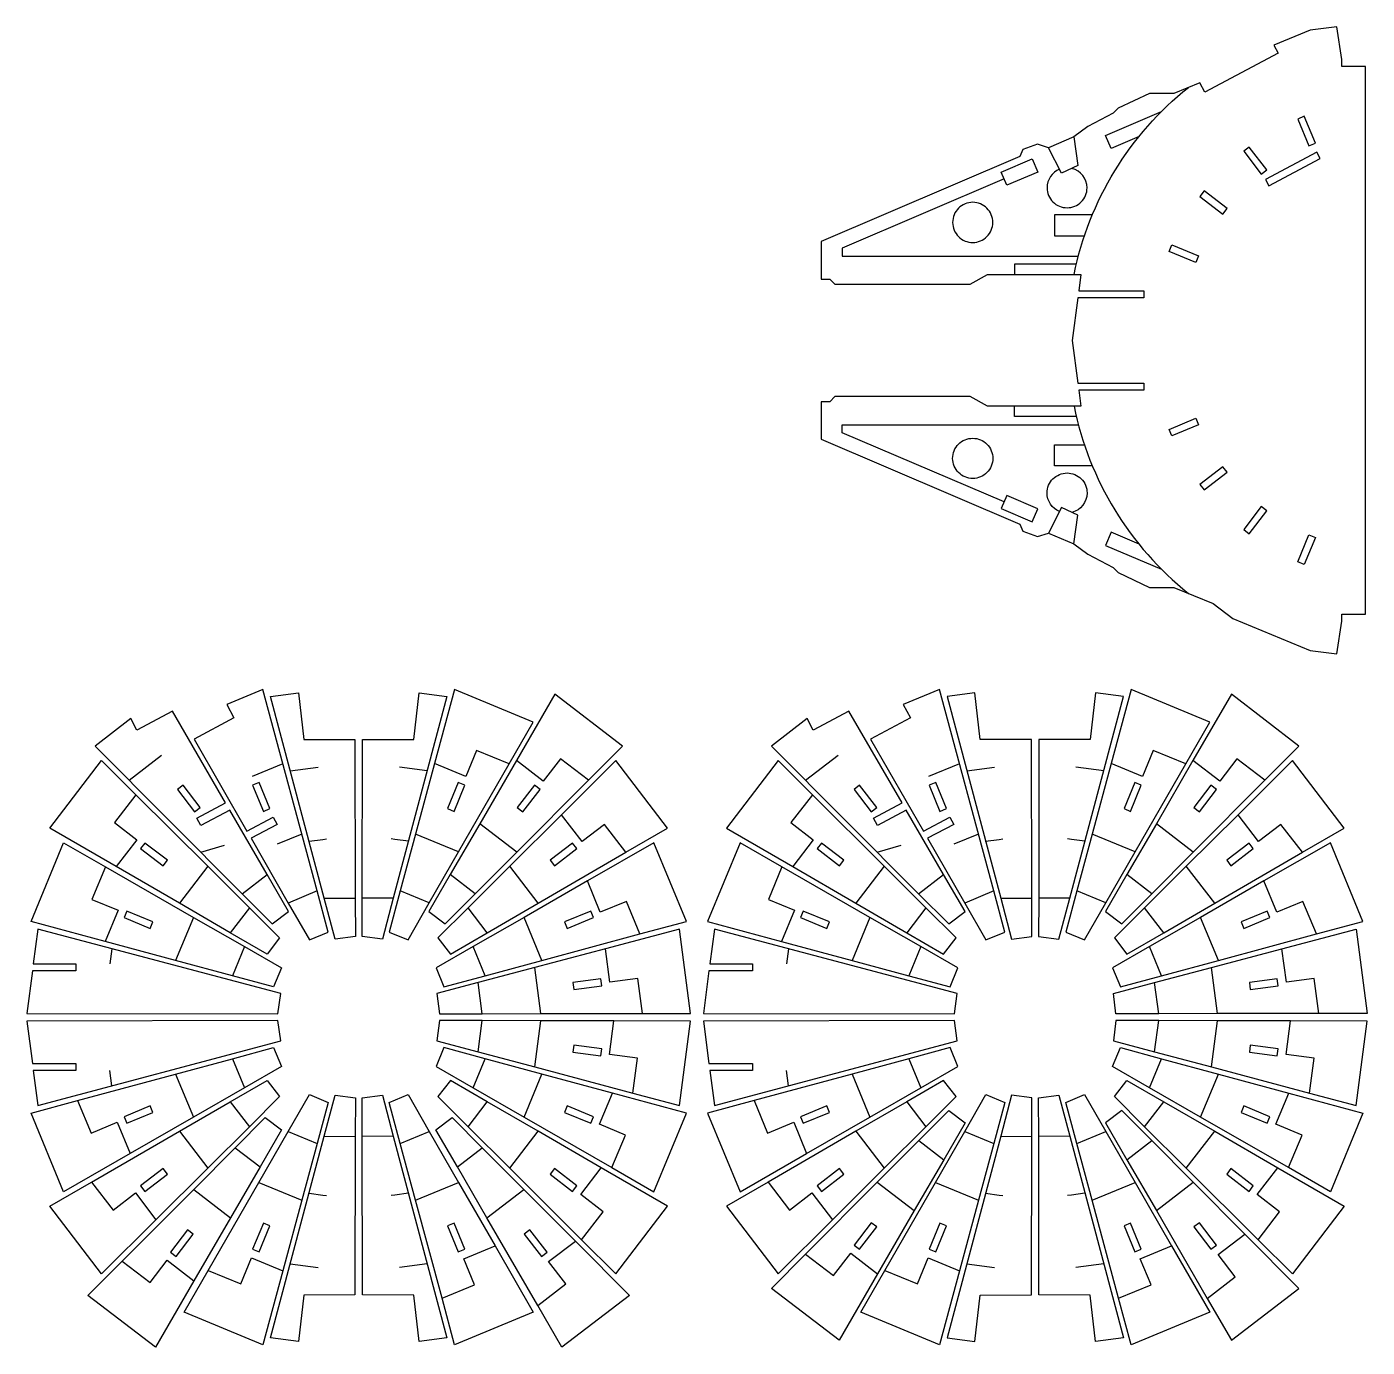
# Model space of a CAD drawing. Extents: x -686 to 269, y -233 to 145.
# Drawn here: x -686.4 to -306, y -233.4 to 141.4 of the extents above; entities that cross this region are included whole.
import ezdxf

# ---------------------------------------------------------------- set-up
doc = ezdxf.new("R2010")
doc.units = 0
doc.header["$MEASUREMENT"] = 0
doc.layers.add('CUT', color=18, linetype='CONTINUOUS')
doc.layers.add('ENGRAVE', color=1, linetype='CONTINUOUS')

msp = doc.modelspace()

# ---------------------------------------------------------------- linework, layer by layer
at = {"layer": 'CUT'}
for points in [[(-461, 24.34), (-404.62, 0.23), (-403.77, -1.76), (-399.6, -3.28), (-396.4, -2.29), (-389.27, -5.38), (-385.29, -8.28), (-378.07, -12.1), (-376.69, -13.51), (-367.8, -17.72), (-360.91, -17.72), (-349.69, -22.29), (-344.17, -26.52), (-322.2, -35.62), (-314.65, -36.61), (-313.18, -27.33), (-313.18, -25.33), (-306.49, -25.33), (-306.49, 130.1), (-313.18, 130.1), (-313.18, 132.1), (-314.65, 141.39), (-322.2, 140.4), (-332.47, 136.14), (-331.28, 133.91), (-352.05, 122.87), (-353.46, 125.53), (-360.91, 122.49), (-367.8, 122.49), (-376.69, 118.28), (-378.07, 116.88), (-385.29, 113.05), (-389.27, 110.16), (-396.4, 107.07), (-399.6, 108.05), (-403.77, 106.54), (-404.62, 104.55), (-461, 80.44), (-461, 69.81), (-458.54, 69.81), (-457.06, 68.33), (-418.68, 68.33), (-413.76, 71.09), (-387.27, 71.09), (-387.87, 66.49), (-369.35, 66.49), (-369.35, 64.49), (-388.14, 64.49), (-389.73, 52.39), (-388.13, 40.27), (-369.35, 40.27), (-369.35, 38.28), (-387.87, 38.28), (-387.27, 33.69), (-413.76, 33.69), (-418.68, 36.44), (-457.06, 36.44), (-458.54, 34.97), (-461, 34.97)], [(-325.72, 115.21), (-322.57, 107.61), (-320.72, 108.38), (-323.87, 115.98)], [(-341.05, 106.05), (-336.05, 99.53), (-334.46, 100.75), (-339.47, 107.27)], [(-333.93, 96.26), (-319.36, 104.01), (-320.3, 105.77), (-334.87, 98.03)], [(-353.5, 93.24), (-346.98, 88.24), (-345.76, 89.82), (-352.28, 94.83)], [(-354.61, 74.5), (-362.2, 77.64), (-361.44, 79.49), (-353.84, 76.35)], [(-354.61, 30.28), (-353.84, 28.43), (-361.44, 25.28), (-362.2, 27.13)], [(-353.5, 11.53), (-352.28, 9.95), (-345.76, 14.95), (-346.98, 16.54)], [(-341.05, -1.28), (-339.47, -2.5), (-334.46, 4.03), (-336.05, 5.25)], [(-325.72, -10.43), (-322.57, -2.84), (-320.72, -3.6), (-323.87, -11.2)], [(-638.92, -60.79), (-623.92, -86.89), (-616.42, -82.89), (-615.3, -84.98), (-622.74, -88.94), (-612.18, -107.3), (-606.17, -117.76), (-600.81, -115.54), (-603.95, -103.89), (-619.38, -46.72), (-629.65, -50.97), (-627.63, -54.76)], [(-598.89, -117.56), (-601.99, -105.92), (-617.21, -48.67), (-609.3, -47.63), (-607.77, -60.85), (-593.24, -60.87), (-593.15, -105.9), (-593.13, -116.8)], [(-591.22, -116.8), (-591.2, -105.9), (-591.12, -60.87), (-576.59, -60.85), (-575.06, -47.63), (-567.15, -48.67), (-582.37, -105.92), (-585.46, -117.56)], [(-583.55, -115.54), (-578.18, -117.76), (-572.15, -107.27), (-563.84, -92.8), (-549.49, -67.84), (-542.66, -55.96), (-564.97, -46.72), (-570.65, -67.73), (-576.05, -87.74), (-580.4, -103.85)], [(-572.26, -109.71), (-567.65, -113.25), (-559.11, -104.68), (-547.33, -92.86), (-527.02, -72.46), (-517.35, -62.75), (-536.51, -48.05), (-547.43, -66.88), (-557.82, -84.81), (-566.19, -99.25)], [(-446.94, -60.79), (-431.94, -86.89), (-424.44, -82.89), (-423.32, -84.98), (-430.76, -88.94), (-420.2, -107.3), (-414.19, -117.76), (-408.83, -115.54), (-411.97, -103.89), (-427.4, -46.72), (-437.67, -50.97), (-435.65, -54.76)], [(-406.91, -117.56), (-401.15, -116.8), (-401.17, -105.9), (-401.26, -60.87), (-415.79, -60.85), (-417.32, -47.63), (-425.23, -48.67), (-410.01, -105.92)], [(-399.24, -116.8), (-393.48, -117.56), (-390.39, -105.92), (-375.17, -48.67), (-383.08, -47.63), (-384.61, -60.85), (-399.14, -60.87), (-399.22, -105.9)], [(-391.57, -115.54), (-386.2, -117.76), (-380.17, -107.27), (-371.86, -92.8), (-357.51, -67.84), (-350.68, -55.96), (-372.99, -46.72), (-378.67, -67.73), (-384.07, -87.74), (-388.42, -103.85)], [(-380.28, -109.71), (-375.67, -113.25), (-367.13, -104.68), (-355.35, -92.86), (-335.04, -72.46), (-325.37, -62.75), (-344.53, -48.05), (-355.44, -66.88), (-365.84, -84.81), (-374.21, -99.25)], [(-667.01, -62.75), (-625.27, -104.65), (-616.7, -113.25), (-612.1, -109.71), (-618.19, -99.21), (-628.77, -80.96), (-636.98, -85.31), (-638.09, -83.21), (-629.96, -78.91), (-645.06, -52.86), (-655.16, -58.2), (-656.87, -54.97)], [(-475.03, -62.75), (-433.29, -104.65), (-424.72, -113.25), (-420.11, -109.71), (-426.2, -99.21), (-436.79, -80.96), (-445, -85.31), (-446.11, -83.21), (-437.98, -78.91), (-453.08, -52.86), (-463.18, -58.2), (-464.89, -54.97)], [(-679.84, -86.04), (-665.14, -66.88), (-655.43, -76.55), (-635.04, -96.87), (-623.21, -108.65), (-614.64, -117.19), (-618.18, -121.8), (-628.65, -115.73), (-643.08, -107.35), (-661.01, -96.96)], [(-569.72, -117.19), (-566.18, -121.8), (-555.71, -115.73), (-541.28, -107.35), (-516.37, -92.91), (-504.52, -86.04), (-519.22, -66.88), (-534.64, -82.24), (-549.32, -96.87), (-561.14, -108.65)], [(-487.86, -86.04), (-469.03, -96.96), (-451.1, -107.35), (-436.67, -115.73), (-426.2, -121.8), (-422.66, -117.19), (-431.23, -108.65), (-443.06, -96.87), (-463.45, -76.55), (-473.16, -66.88)], [(-377.74, -117.19), (-374.2, -121.8), (-363.73, -115.73), (-349.29, -107.35), (-324.39, -92.91), (-312.54, -86.04), (-327.24, -66.88), (-342.66, -82.24), (-357.34, -96.87), (-369.16, -108.65)], [(-638.75, -81.4), (-637.16, -80.18), (-642.03, -73.83), (-643.62, -75.05)], [(-617.37, -80.52), (-620.43, -73.13), (-622.28, -73.9), (-619.22, -81.29)], [(-566.99, -80.52), (-565.14, -81.29), (-562.08, -73.9), (-563.92, -73.13)], [(-547.2, -80.18), (-545.61, -81.4), (-540.74, -75.05), (-542.33, -73.83)], [(-451.63, -75.05), (-446.76, -81.4), (-445.18, -80.18), (-450.05, -73.83)], [(-425.39, -80.52), (-428.45, -73.13), (-430.3, -73.9), (-427.24, -81.29)], [(-371.94, -73.13), (-375.01, -80.52), (-373.16, -81.29), (-370.1, -73.9)], [(-355.22, -80.18), (-353.63, -81.4), (-348.76, -75.05), (-350.35, -73.83)], [(-685.17, -112.51), (-675.93, -90.2), (-664.05, -97.02), (-639.09, -111.37), (-624.63, -119.69), (-614.13, -125.72), (-616.36, -131.09), (-628.04, -127.93), (-644.15, -123.58), (-664.16, -118.18)], [(-647.71, -96.73), (-646.49, -95.15), (-652.84, -90.28), (-654.06, -91.86)], [(-568, -131.09), (-556.32, -127.93), (-540.21, -123.58), (-512.41, -116.08), (-499.19, -112.51), (-508.43, -90.2), (-527.3, -101.04), (-545.27, -111.37), (-559.73, -119.69), (-570.23, -125.72)], [(-537.86, -95.15), (-536.65, -96.73), (-530.3, -91.86), (-531.52, -90.28)], [(-493.19, -112.51), (-472.18, -118.18), (-452.17, -123.58), (-436.06, -127.93), (-424.38, -131.09), (-422.15, -125.72), (-432.64, -119.69), (-447.11, -111.37), (-472.07, -97.02), (-483.95, -90.2)], [(-462.08, -91.86), (-455.73, -96.73), (-454.51, -95.15), (-460.86, -90.28)], [(-376.02, -131.09), (-364.34, -127.93), (-348.23, -123.58), (-320.43, -116.08), (-307.21, -112.51), (-316.45, -90.2), (-335.32, -101.04), (-353.28, -111.37), (-367.75, -119.69), (-378.24, -125.72)], [(-345.88, -95.15), (-344.67, -96.73), (-338.32, -91.86), (-339.54, -90.28)], [(-651.37, -114.52), (-650.61, -112.67), (-658, -109.61), (-658.76, -111.46)], [(-532.99, -114.52), (-525.6, -111.46), (-526.36, -109.61), (-533.75, -112.67)], [(-466.78, -111.46), (-459.39, -114.52), (-458.63, -112.67), (-466.02, -109.61)], [(-334.38, -109.61), (-341.77, -112.67), (-341.01, -114.52), (-333.62, -111.46)], [(-686.37, -138.62), (-615.09, -138.76), (-614.33, -133), (-683.22, -114.68), (-684.52, -124.56), (-672.42, -124.59), (-672.42, -126.59), (-684.78, -126.55)], [(-569.27, -138.76), (-557.16, -138.74), (-540.48, -138.7), (-511.69, -138.65), (-497.99, -138.62), (-501.14, -114.68), (-522.18, -120.27), (-542.2, -125.6), (-558.33, -129.89), (-570.03, -133)], [(-494.39, -138.62), (-423.11, -138.76), (-422.35, -133), (-491.24, -114.68), (-492.54, -124.56), (-480.44, -124.59), (-480.44, -126.59), (-492.8, -126.55)], [(-377.29, -138.76), (-378.04, -133), (-366.35, -129.89), (-350.22, -125.6), (-330.19, -120.27), (-309.16, -114.68), (-306.01, -138.62), (-319.71, -138.65), (-348.5, -138.7), (-365.18, -138.74)], [(-531.16, -131.82), (-523.23, -130.78), (-523.49, -128.79), (-531.42, -129.84)], [(-331.51, -128.79), (-339.44, -129.84), (-339.18, -131.82), (-331.25, -130.78)], [(-683.22, -164.75), (-614.33, -146.43), (-615.09, -140.67), (-686.37, -140.8), (-684.78, -152.88), (-672.42, -152.84), (-672.42, -154.84), (-684.52, -154.86)], [(-570.03, -146.43), (-558.33, -149.54), (-542.2, -153.83), (-514.38, -161.23), (-501.14, -164.75), (-497.99, -140.8), (-519.75, -140.76), (-540.48, -140.72), (-557.16, -140.69), (-569.27, -140.67)], [(-491.24, -164.75), (-422.35, -146.43), (-423.11, -140.67), (-494.39, -140.8), (-492.8, -152.88), (-480.44, -152.84), (-480.44, -154.84), (-492.54, -154.86)], [(-378.04, -146.43), (-366.35, -149.54), (-350.22, -153.83), (-322.4, -161.23), (-309.16, -164.75), (-306.01, -140.8), (-327.77, -140.76), (-348.5, -140.72), (-365.18, -140.69), (-377.29, -140.67)], [(-675.93, -189.23), (-685.17, -166.92), (-671.95, -163.35), (-644.15, -155.84), (-628.04, -151.49), (-616.36, -148.34), (-614.13, -153.71), (-624.63, -159.74), (-639.09, -168.06), (-657.06, -178.38)], [(-570.23, -153.71), (-559.73, -159.74), (-545.27, -168.06), (-520.31, -182.4), (-508.43, -189.23), (-499.19, -166.92), (-520.2, -161.25), (-540.21, -155.84), (-556.32, -151.49), (-568, -148.34)], [(-531.42, -149.59), (-523.49, -150.63), (-523.23, -148.65), (-531.16, -147.61)], [(-483.95, -189.23), (-465.08, -178.38), (-447.11, -168.06), (-432.64, -159.74), (-422.15, -153.71), (-424.38, -148.34), (-436.06, -151.49), (-452.17, -155.84), (-479.96, -163.35), (-493.19, -166.92)], [(-378.24, -153.71), (-376.02, -148.34), (-364.34, -151.49), (-348.23, -155.84), (-328.22, -161.25), (-307.21, -166.92), (-316.45, -189.23), (-328.33, -182.4), (-353.28, -168.06), (-367.75, -159.74)], [(-331.25, -148.65), (-339.18, -147.61), (-339.44, -149.59), (-331.51, -150.63)], [(-679.84, -193.39), (-667.99, -186.51), (-643.08, -172.07), (-628.65, -163.7), (-618.18, -157.63), (-614.64, -162.24), (-623.21, -170.78), (-635.04, -182.56), (-649.72, -197.18), (-665.14, -212.54)], [(-569.72, -162.24), (-561.14, -170.78), (-549.32, -182.56), (-528.93, -202.88), (-519.22, -212.54), (-504.52, -193.39), (-523.35, -182.47), (-541.28, -172.07), (-555.71, -163.7), (-566.18, -157.63)], [(-487.86, -193.39), (-473.16, -212.54), (-457.74, -197.18), (-443.06, -182.56), (-431.23, -170.78), (-422.66, -162.24), (-426.2, -157.63), (-436.67, -163.7), (-451.1, -172.07), (-476.01, -186.51)], [(-377.74, -162.24), (-374.2, -157.63), (-363.73, -163.7), (-349.29, -172.07), (-331.37, -182.47), (-312.54, -193.39), (-327.24, -212.54), (-336.95, -202.88), (-357.34, -182.56), (-369.16, -170.78)], [(-641.7, -223.46), (-634.87, -211.59), (-620.52, -186.63), (-612.21, -172.16), (-606.17, -161.67), (-600.81, -163.89), (-603.96, -175.57), (-608.31, -191.68), (-613.71, -211.69), (-619.38, -232.7)], [(-617.21, -230.75), (-601.99, -173.51), (-598.89, -161.87), (-593.13, -162.63), (-593.15, -173.53), (-593.24, -218.55), (-607.77, -218.58), (-609.3, -231.79)], [(-591.12, -218.55), (-591.2, -173.53), (-591.22, -162.63), (-585.46, -161.87), (-582.37, -173.51), (-567.15, -230.75), (-575.06, -231.79), (-576.59, -218.58)], [(-564.97, -232.7), (-568.54, -219.48), (-576.05, -191.68), (-580.4, -175.57), (-583.55, -163.89), (-578.18, -161.67), (-572.15, -172.16), (-563.84, -186.63), (-553.51, -204.59), (-542.66, -223.46)], [(-449.72, -223.46), (-442.89, -211.59), (-428.54, -186.63), (-420.22, -172.16), (-414.19, -161.67), (-408.83, -163.89), (-411.98, -175.57), (-416.33, -191.68), (-421.73, -211.69), (-427.4, -232.7)], [(-425.23, -230.75), (-417.32, -231.79), (-415.79, -218.58), (-401.26, -218.55), (-401.17, -173.53), (-401.15, -162.63), (-406.91, -161.87), (-410.01, -173.51)], [(-399.14, -218.55), (-399.22, -173.53), (-399.24, -162.63), (-393.48, -161.87), (-390.39, -173.51), (-375.17, -230.75), (-383.08, -231.79), (-384.61, -218.58)], [(-372.99, -232.7), (-376.56, -219.48), (-384.07, -191.68), (-388.42, -175.57), (-391.57, -163.89), (-386.2, -161.67), (-380.17, -172.16), (-371.86, -186.63), (-361.53, -204.59), (-350.68, -223.46)], [(-650.61, -166.75), (-651.37, -164.91), (-658.76, -167.97), (-658, -169.81)], [(-533.75, -166.75), (-526.36, -169.81), (-525.6, -167.97), (-532.99, -164.91)], [(-475.03, -216.67), (-465.36, -206.97), (-445.04, -186.57), (-433.27, -174.75), (-424.72, -166.17), (-420.11, -169.71), (-426.19, -180.18), (-434.56, -194.62), (-444.95, -212.54), (-455.87, -231.37)], [(-466.02, -169.81), (-458.63, -166.75), (-459.39, -164.91), (-466.78, -167.97)], [(-380.28, -169.71), (-374.21, -180.18), (-365.84, -194.62), (-351.4, -219.52), (-344.53, -231.37), (-325.37, -216.67), (-340.73, -201.25), (-355.35, -186.57), (-367.13, -174.75), (-375.67, -166.17)], [(-341.77, -166.75), (-334.38, -169.81), (-333.62, -167.97), (-341.01, -164.91)], [(-669.01, -218.67), (-659.34, -208.97), (-639.02, -188.57), (-627.25, -176.75), (-618.7, -168.17), (-614.1, -171.71), (-620.17, -182.18), (-628.54, -196.62), (-638.93, -214.54), (-649.85, -233.37)], [(-570.26, -171.71), (-565.65, -168.17), (-557.11, -176.75), (-545.34, -188.57), (-530.71, -203.25), (-515.35, -218.67), (-534.51, -233.37), (-541.38, -221.52), (-555.82, -196.62), (-564.19, -182.18)], [(-647.71, -182.69), (-654.06, -187.56), (-652.84, -189.15), (-646.49, -184.28)], [(-537.86, -184.28), (-531.52, -189.15), (-530.3, -187.56), (-536.65, -182.69)], [(-455.73, -182.69), (-462.08, -187.56), (-460.86, -189.15), (-454.51, -184.28)], [(-338.32, -187.56), (-344.67, -182.69), (-345.88, -184.28), (-339.54, -189.15)], [(-640.75, -200.03), (-645.62, -206.37), (-644.03, -207.59), (-639.16, -201.25)], [(-619.22, -198.14), (-622.28, -205.53), (-620.43, -206.3), (-617.37, -198.91)], [(-566.99, -198.91), (-563.92, -206.3), (-562.08, -205.53), (-565.14, -198.14)], [(-545.2, -201.25), (-540.33, -207.59), (-538.74, -206.37), (-543.61, -200.03)], [(-450.05, -205.59), (-445.18, -199.25), (-446.76, -198.03), (-451.63, -204.37)], [(-428.45, -206.3), (-425.39, -198.91), (-427.24, -198.14), (-430.3, -205.53)], [(-371.94, -206.3), (-370.1, -205.53), (-373.16, -198.14), (-375.01, -198.91)], [(-348.76, -204.37), (-353.63, -198.03), (-355.22, -199.25), (-350.35, -205.59)]]:
    msp.add_lwpolyline(points, close=True, dxfattribs=at)
for points in [[(-417.94, 91.58, 0.414214), (-423.65, 85.87, 0.414214), (-417.94, 80.16, 0.414214), (-412.24, 85.87, 0.414214)], [(-417.94, 13.2, -0.414214), (-423.65, 18.9, -0.414214), (-417.94, 24.61, -0.414214), (-412.24, 18.9, -0.414214)]]:
    msp.add_lwpolyline(points, format="xyb", close=True, dxfattribs=at)
at = {"layer": 'ENGRAVE'}
for points in [[(-389.19, 71.09, -0.175706), (-356.75, 124.18)], [(-393.3, 100.95, 0.305654), (-396.84, 95.7, 0.414214), (-391.17, 90.03, 0.414214), (-385.5, 95.7, 0.344622), (-389.81, 101.2)], [(-389.19, 33.69, 0.175706), (-356.75, -19.41)], [(-393.3, 3.82, -0.305654), (-396.84, 9.08, -0.414214), (-391.17, 14.75, -0.414214), (-385.5, 9.08, -0.344622), (-389.81, 3.58)]]:
    msp.add_lwpolyline(points, format="xyb", dxfattribs=at)
for points in [[(-370.74, 110.26), (-378.68, 106.87), (-380.25, 110.58), (-364.36, 117.37)], [(-389.27, 110.16), (-388.09, 101.99), (-392.74, 99.86), (-396.4, 107.07)], [(-409.03, 98.25), (-455, 78.59), (-455, 76.33), (-387.96, 76.33)], [(-394.76, 88.04), (-394.76, 82.04), (-386.24, 82.04)], [(-383.98, 88.04), (-394.76, 88.04)], [(-388.55, 73.98), (-406.08, 73.98), (-406.08, 71.09)], [(-388.55, 30.8), (-406.08, 30.8), (-406.08, 33.69)], [(-409.03, 6.53), (-455, 26.18), (-455, 28.45), (-387.96, 28.45)], [(-394.76, 16.74), (-394.76, 22.73), (-386.24, 22.73)], [(-383.98, 16.74), (-394.76, 16.74)], [(-389.27, -5.38), (-388.09, 2.79), (-392.74, 4.92), (-396.4, -2.29)], [(-370.74, -5.48), (-378.68, -2.09), (-380.25, -5.8), (-364.36, -12.59)], [(-549.49, -67.84), (-558.73, -64.01), (-561.79, -71.4), (-570.65, -67.73)], [(-357.51, -67.84), (-366.75, -64.01), (-369.81, -71.4), (-378.67, -67.73)], [(-657.35, -72.45), (-648.12, -65.36)], [(-613.7, -67.76), (-622.46, -71.39)], [(-527.02, -72.46), (-534.95, -66.37), (-539.82, -72.72), (-547.43, -66.88)], [(-465.37, -72.45), (-456.14, -65.36)], [(-421.72, -67.76), (-430.48, -71.39)], [(-335.04, -72.46), (-342.97, -66.37), (-347.84, -72.72), (-355.44, -66.88)], [(-611.61, -69.75), (-603.72, -68.71)], [(-572.75, -69.75), (-580.64, -68.71)], [(-419.63, -69.75), (-411.74, -68.71)], [(-380.77, -69.75), (-388.66, -68.71)], [(-655.43, -76.55), (-661.52, -84.48), (-655.17, -89.35), (-661.01, -96.96)], [(-463.45, -76.55), (-469.54, -84.48), (-463.19, -89.35), (-469.03, -96.96)], [(-516.37, -92.91), (-522.46, -84.98), (-528.8, -89.85), (-534.64, -82.24)], [(-324.39, -92.91), (-330.48, -84.98), (-336.82, -89.85), (-342.66, -82.24)], [(-547.33, -92.86), (-557.82, -84.81)], [(-355.35, -92.86), (-365.84, -84.81)], [(-637.03, -92.85), (-630.26, -90.84)], [(-608.31, -87.74), (-615.31, -90.64)], [(-606.38, -89.76), (-606.29, -89.75), (-602.41, -89.24), (-601.36, -89.1)], [(-577.98, -89.76), (-578.07, -89.75), (-581.95, -89.24), (-583, -89.1)], [(-563.84, -92.8), (-576.05, -87.74)], [(-445.05, -92.85), (-438.28, -90.84)], [(-416.33, -87.74), (-423.33, -90.64)], [(-414.4, -89.76), (-414.31, -89.75), (-410.43, -89.24), (-409.38, -89.1)], [(-386, -89.76), (-386.09, -89.75), (-389.96, -89.24), (-391.01, -89.1)], [(-371.86, -92.8), (-384.07, -87.74)], [(-664.05, -97.02), (-667.88, -106.26), (-660.49, -109.32), (-664.16, -118.18)], [(-635.04, -96.87), (-643.08, -107.35)], [(-541.28, -107.35), (-549.32, -96.87)], [(-472.07, -97.02), (-475.9, -106.26), (-468.51, -109.32), (-472.18, -118.18)], [(-443.06, -96.87), (-451.1, -107.35)], [(-349.29, -107.35), (-357.34, -96.87)], [(-625.27, -104.65), (-618.19, -99.21)], [(-559.11, -104.68), (-566.19, -99.25)], [(-512.41, -116.08), (-516.24, -106.84), (-523.63, -109.9), (-527.3, -101.04)], [(-433.29, -104.65), (-426.2, -99.21)], [(-367.13, -104.68), (-374.21, -99.25)], [(-320.43, -116.08), (-324.26, -106.84), (-331.65, -109.9), (-335.32, -101.04)], [(-603.95, -103.89), (-612.18, -107.3)], [(-601.99, -105.92), (-593.15, -105.9)], [(-582.37, -105.92), (-591.2, -105.9)], [(-572.15, -107.27), (-580.4, -103.85)], [(-411.97, -103.89), (-420.2, -107.3)], [(-410.01, -105.92), (-401.17, -105.9)], [(-390.39, -105.92), (-399.22, -105.9)], [(-380.17, -107.27), (-388.42, -103.85)], [(-623.21, -108.65), (-628.65, -115.73)], [(-555.71, -115.73), (-561.14, -108.65)], [(-431.23, -108.65), (-436.67, -115.73)], [(-363.73, -115.73), (-369.16, -108.65)], [(-639.09, -111.37), (-644.15, -123.58)], [(-540.21, -123.58), (-545.27, -111.37)], [(-447.11, -111.37), (-452.17, -123.58)], [(-348.23, -123.58), (-353.28, -111.37)], [(-662.22, -120.26), (-662.79, -124.6)], [(-624.63, -119.69), (-628.04, -127.93)], [(-556.32, -127.93), (-559.73, -119.69)], [(-511.69, -138.65), (-512.99, -128.74), (-520.92, -129.78), (-522.18, -120.27)], [(-470.24, -120.26), (-470.81, -124.6)], [(-432.64, -119.69), (-436.06, -127.93)], [(-364.34, -127.93), (-367.75, -119.69)], [(-319.71, -138.65), (-321.01, -128.74), (-328.94, -129.78), (-330.19, -120.27)], [(-540.48, -138.7), (-542.2, -125.6)], [(-348.5, -138.7), (-350.22, -125.6)], [(-557.16, -138.74), (-558.33, -129.89)], [(-365.18, -138.74), (-366.35, -129.89)], [(-558.33, -149.54), (-557.16, -140.69)], [(-542.2, -153.83), (-540.48, -140.72)], [(-366.35, -149.54), (-365.18, -140.69)], [(-350.22, -153.83), (-348.5, -140.72)], [(-514.38, -161.23), (-513.07, -151.31), (-521.01, -150.27), (-519.75, -140.76)], [(-322.4, -161.23), (-321.09, -151.31), (-329.02, -150.27), (-327.77, -140.76)], [(-628.04, -151.49), (-624.63, -159.74)], [(-559.73, -159.74), (-556.32, -151.49)], [(-436.06, -151.49), (-432.64, -159.74)], [(-367.75, -159.74), (-364.34, -151.49)], [(-662.22, -159.16), (-662.79, -154.82)], [(-644.15, -155.84), (-639.09, -168.06)], [(-545.27, -168.06), (-540.21, -155.84)], [(-470.24, -159.16), (-470.81, -154.82)], [(-452.17, -155.84), (-447.11, -168.06)], [(-353.28, -168.06), (-348.23, -155.84)], [(-671.95, -163.35), (-668.12, -172.59), (-660.73, -169.52), (-657.06, -178.38)], [(-520.31, -182.4), (-516.48, -173.17), (-523.87, -170.1), (-520.2, -161.25)], [(-479.96, -163.35), (-476.14, -172.59), (-468.75, -169.52), (-465.08, -178.38)], [(-328.33, -182.4), (-324.5, -173.17), (-331.89, -170.1), (-328.22, -161.25)], [(-628.65, -163.7), (-623.21, -170.78)], [(-561.14, -170.78), (-555.71, -163.7)], [(-436.67, -163.7), (-431.23, -170.78)], [(-369.16, -170.78), (-363.73, -163.7)], [(-643.08, -172.07), (-635.04, -182.56)], [(-612.21, -172.16), (-603.96, -175.57)], [(-601.99, -173.51), (-593.15, -173.53)], [(-582.37, -173.51), (-591.2, -173.53)], [(-580.4, -175.57), (-572.15, -172.16)], [(-549.32, -182.56), (-541.28, -172.07)], [(-451.1, -172.07), (-443.06, -182.56)], [(-433.27, -174.75), (-426.19, -180.18)], [(-420.22, -172.16), (-411.98, -175.57)], [(-410.01, -173.51), (-401.17, -173.53)], [(-390.39, -173.51), (-399.22, -173.53)], [(-388.42, -175.57), (-380.17, -172.16)], [(-374.21, -180.18), (-367.13, -174.75)], [(-357.34, -182.56), (-349.29, -172.07)], [(-627.25, -176.75), (-620.17, -182.18)], [(-564.19, -182.18), (-557.11, -176.75)], [(-528.93, -202.88), (-522.84, -194.94), (-529.19, -190.07), (-523.35, -182.47)], [(-336.95, -202.88), (-330.86, -194.94), (-337.2, -190.07), (-331.37, -182.47)], [(-667.99, -186.51), (-661.9, -194.45), (-655.55, -189.58), (-649.72, -197.18)], [(-639.02, -188.57), (-628.54, -196.62)], [(-620.52, -186.63), (-608.31, -191.68)], [(-606.38, -189.67), (-606.29, -189.68), (-602.41, -190.19), (-601.36, -190.33)], [(-577.98, -189.67), (-578.07, -189.68), (-581.95, -190.19), (-583, -190.33)], [(-576.05, -191.68), (-563.84, -186.63)], [(-555.82, -196.62), (-545.34, -188.57)], [(-476.01, -186.51), (-469.92, -194.45), (-463.57, -189.58), (-457.74, -197.18)], [(-445.04, -186.57), (-434.56, -194.62)], [(-428.54, -186.63), (-416.33, -191.68)], [(-414.4, -189.67), (-414.31, -189.68), (-410.43, -190.19), (-409.38, -190.33)], [(-386, -189.67), (-386.09, -189.68), (-389.96, -190.19), (-391.01, -190.33)], [(-384.07, -191.68), (-371.86, -186.63)], [(-365.84, -194.62), (-355.35, -186.57)], [(-351.4, -219.52), (-343.47, -213.43), (-348.34, -207.09), (-340.73, -201.25)], [(-568.54, -219.48), (-559.31, -215.65), (-562.37, -208.26), (-553.51, -204.59)], [(-541.38, -221.52), (-533.45, -215.43), (-538.32, -209.09), (-530.71, -203.25)], [(-376.56, -219.48), (-367.33, -215.65), (-370.39, -208.26), (-361.53, -204.59)], [(-659.34, -208.97), (-651.41, -215.05), (-646.54, -208.71), (-638.93, -214.54)], [(-634.87, -211.59), (-625.63, -215.41), (-622.57, -208.02), (-613.71, -211.69)], [(-465.36, -206.97), (-457.43, -213.05), (-452.56, -206.71), (-444.95, -212.54)], [(-442.89, -211.59), (-433.65, -215.41), (-430.59, -208.02), (-421.73, -211.69)], [(-611.61, -209.67), (-603.72, -210.71)], [(-572.75, -209.67), (-580.64, -210.71)], [(-419.63, -209.67), (-411.74, -210.71)], [(-380.77, -209.67), (-388.66, -210.71)]]:
    msp.add_lwpolyline(points, dxfattribs=at)
for points in [[(-409.83, 100.11), (-401.05, 103.87), (-399.48, 100.16), (-408.25, 96.41)], [(-409.83, 4.66), (-401.05, 0.91), (-399.48, 4.61), (-408.25, 8.36)]]:
    msp.add_lwpolyline(points, close=True, dxfattribs=at)

doc.saveas('drawing.dxf')
